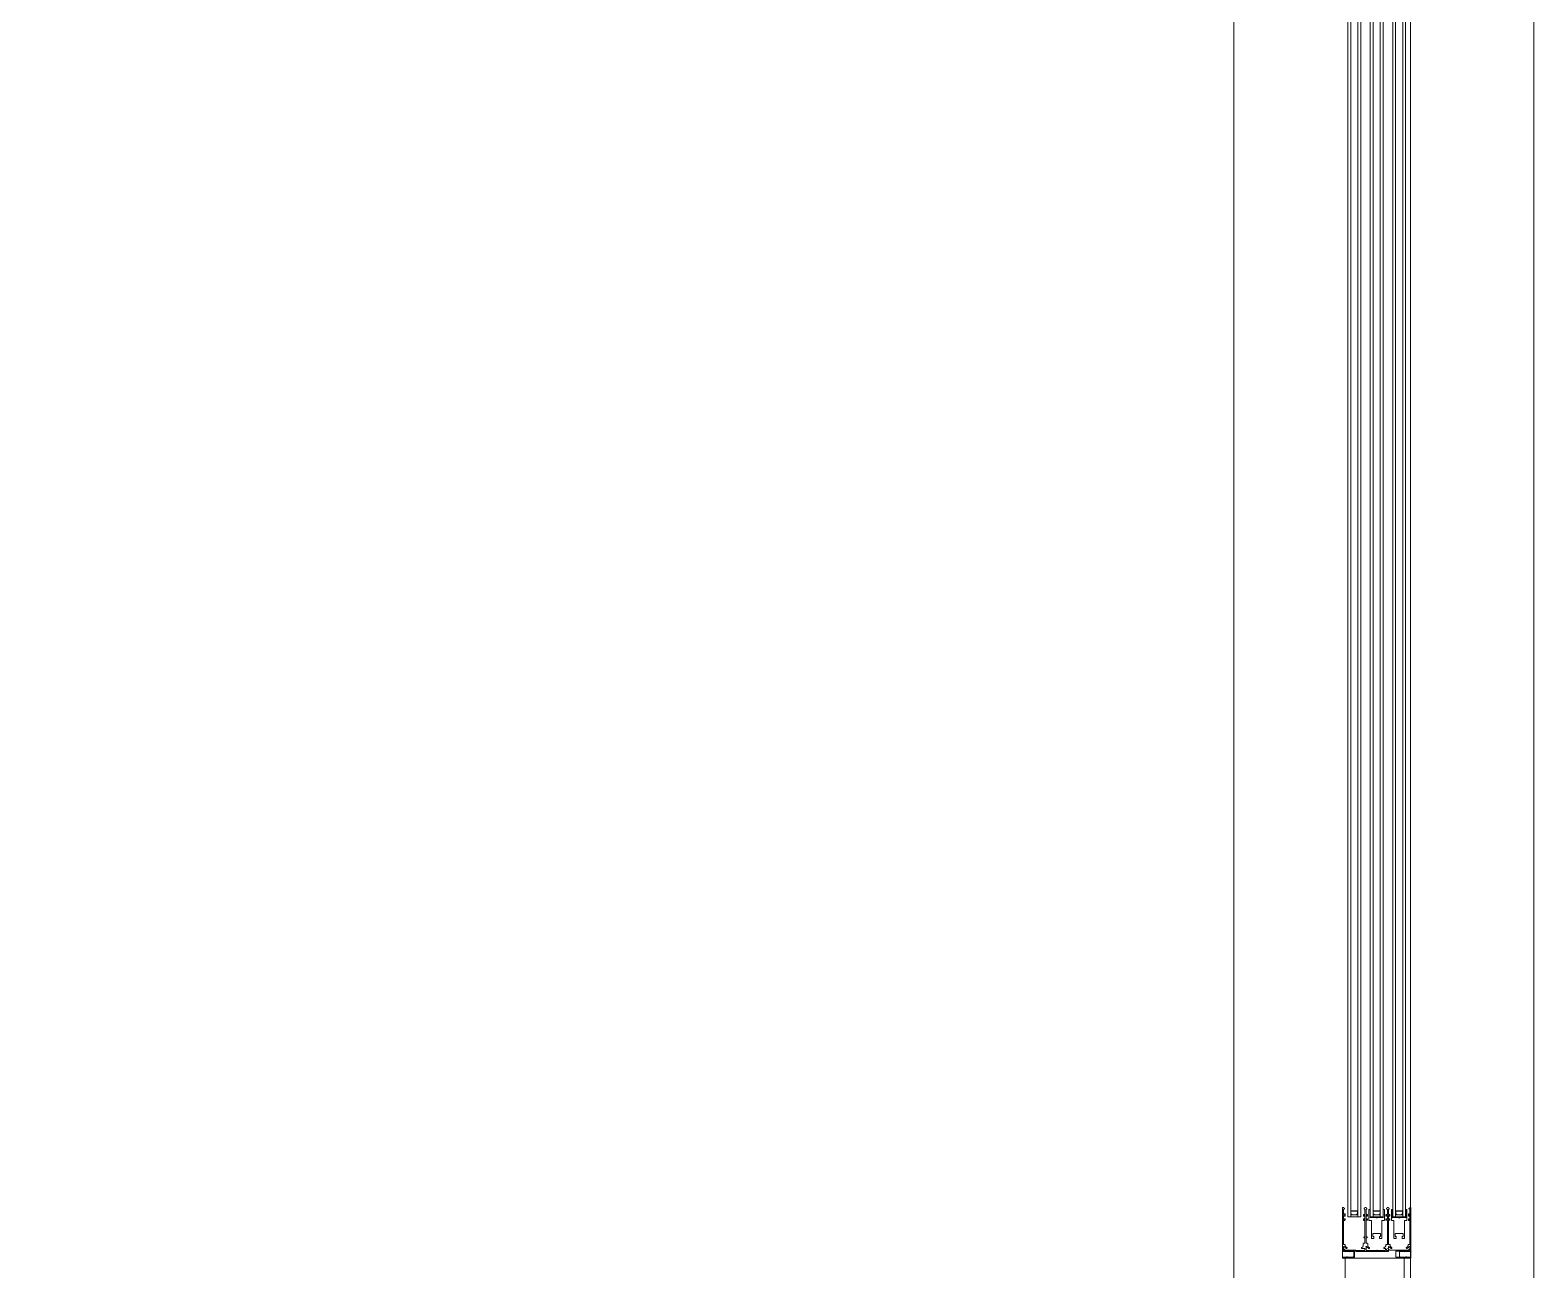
# Model space of a CAD drawing. Header units: centimetres. Extents: x 394264 to 551709, y 50011 to 59011.
# Drawn here: x 518362.9 to 518618.5, y 54344.9 to 54555.7 of the extents above; entities that cross this region are included whole.
import ezdxf
from ezdxf.enums import TextEntityAlignment as Align

# ---------------------------------------------------------------- set-up
doc = ezdxf.new("R2010")
doc.units = ezdxf.units.CM
doc.linetypes.add('DASHDOT', pattern=[25.4, 12.7, -6.35, 0, -6.35])
doc.layers.get('0').update_dxf_attribs({"lineweight": 9})
for name, color, linetype, lineweight in [('0-KRCN-MİMARİ-220526', 8, 'Continuous', 9), ('A_Aks', 30, 'DASHDOT', 9), ('A_Pencere Doğrama-Ex', 140, 'Continuous', 15), ('G_0.09', 254, 'Continuous', 9), ('M00_Mahal_No$0$MH_Alan', 51, 'Continuous', 9), ('PN_Aluminyum', 150, 'Continuous', 15)]:
    doc.layers.add(name, color=color, linetype=linetype, lineweight=lineweight)
doc.styles.add('M00_Mahal_No$0$Kalin01', font='swissk.ttf')
doc.styles.add('M00_Mahal_No$0$Normal', font='swiss.ttf')
doc.styles.add('MAHAL', font='swissc.ttf')

# ---------------------------------------------------------------- blocks, each defined once
blk = doc.blocks.new('1_etap')
at = {"color": 8}
for p, q in [((1428.46, 2036.08), (1428.46, 2027.72)), ((1428.65, 2036.1), (1428.49, 2036.1)), ((1428.64, 2035.78), (1428.78, 2035.91)), ((1428.64, 2034.93), (1428.64, 2035.78)), ((1428.64, 2034.09), (1428.64, 2034.76)), ((1428.78, 2035.99), (1428.67, 2036.09)), ((1428.74, 2034.91), (1428.67, 2034.91)), ((1428.67, 2034.79), (1428.74, 2034.79)), ((1428.77, 2035.03), (1428.77, 2034.93)), ((1428.77, 2034.76), (1428.77, 2034.66)), ((1428.84, 2035.06), (1428.79, 2035.06)), ((1428.79, 2034.63), (1428.84, 2034.63)), ((1428.89, 2034.68), (1428.89, 2035.01)), ((1432.03, 2034.68), (1432.03, 2034.91)), ((1432.03, 2034.91), (1432.25, 2034.91)), ((1432.13, 2034.63), (1432.08, 2034.63)), ((1432.14, 2035.99), (1432.25, 2036.09)), ((1432.28, 2035.78), (1432.14, 2035.91)), ((1432.15, 2034.76), (1432.15, 2034.66)), ((1432.25, 2034.79), (1432.18, 2034.79)), ((1432.27, 2036.1), (1432.46, 2036.1)), ((1432.28, 2034.93), (1432.28, 2035.78)), ((1432.28, 2034.09), (1432.28, 2034.76)), ((1432.59, 2035.91), (1432.46, 2035.78)), ((1432.46, 2034.93), (1432.46, 2035.78)), ((1432.46, 2034.09), (1432.46, 2034.76)), ((1432.48, 2036.09), (1432.59, 2035.99)), ((1432.7, 2034.91), (1432.48, 2034.91)), ((1432.48, 2034.79), (1432.56, 2034.79)), ((1432.58, 2034.76), (1432.58, 2034.66)), ((1432.61, 2034.64), (1432.65, 2034.64)), ((1432.7, 2034.69), (1432.7, 2034.91)), ((1432.95, 2033.95), (1432.95, 2035.75)), ((1433, 2035.8), (1433.13, 2035.8)), ((1433.16, 2035.77), (1433.16, 2034.44)), ((1435.39, 2034.44), (1435.39, 2035.77)), ((1435.42, 2035.8), (1435.54, 2035.8)), ((1435.59, 2035.75), (1435.59, 2033.95)), ((1436.06, 2034.91), (1435.84, 2034.91)), ((1435.84, 2034.91), (1435.84, 2034.69)), ((1435.89, 2034.64), (1435.94, 2034.64)), ((1435.95, 2035.99), (1436.06, 2036.09)), ((1436.09, 2035.78), (1435.95, 2035.91)), ((1435.96, 2034.66), (1435.96, 2034.76)), ((1435.99, 2034.79), (1436.06, 2034.79)), ((1436.08, 2036.1), (1436.28, 2036.1)), ((1436.09, 2035.78), (1436.09, 2034.93)), ((1436.09, 2034.76), (1436.09, 2034.09)), ((1436.41, 2035.91), (1436.27, 2035.78)), ((1436.27, 2035.78), (1436.27, 2034.93)), ((1436.27, 2034.76), (1436.27, 2034.09)), ((1436.29, 2034.91), (1436.51, 2034.91)), ((1436.37, 2034.79), (1436.29, 2034.79)), ((1436.3, 2036.09), (1436.41, 2035.99)), ((1436.39, 2034.66), (1436.39, 2034.76)), ((1436.46, 2034.64), (1436.42, 2034.64)), ((1436.51, 2034.91), (1436.51, 2034.69)), ((1436.77, 2033.95), (1436.77, 2035.75)), ((1436.82, 2035.8), (1436.94, 2035.8)), ((1436.97, 2035.77), (1436.97, 2034.44)), ((1439.2, 2034.44), (1439.2, 2035.77)), ((1439.23, 2035.8), (1439.35, 2035.8)), ((1439.4, 2035.75), (1439.4, 2033.95)), ((1439.66, 2034.68), (1439.66, 2035.01)), ((1439.71, 2035.06), (1439.75, 2035.06)), ((1439.75, 2034.63), (1439.71, 2034.63)), ((1439.77, 2035.99), (1439.88, 2036.09)), ((1439.9, 2035.78), (1439.77, 2035.91)), ((1439.78, 2035.03), (1439.78, 2034.93)), ((1439.78, 2034.76), (1439.78, 2034.66)), ((1439.8, 2034.91), (1439.88, 2034.91)), ((1439.88, 2034.79), (1439.8, 2034.79)), ((1439.9, 2036.1), (1440.06, 2036.1)), ((1439.9, 2034.93), (1439.9, 2035.78)), ((1439.9, 2034.09), (1439.9, 2034.76)), ((1440.08, 2036.08), (1440.08, 2027.72)), ((1428.64, 2029.86), (1428.64, 2033.92)), ((1428.74, 2034.06), (1428.67, 2034.06)), ((1428.67, 2033.94), (1428.84, 2033.94)), ((1428.77, 2034.19), (1428.77, 2034.09)), ((1428.84, 2034.21), (1428.79, 2034.21)), ((1428.89, 2033.99), (1428.89, 2034.16)), ((1432.03, 2033.99), (1432.03, 2034.16)), ((1432.08, 2034.21), (1432.13, 2034.21)), ((1432.25, 2033.94), (1432.08, 2033.94)), ((1432.15, 2034.19), (1432.15, 2034.09)), ((1432.18, 2034.06), (1432.25, 2034.06)), ((1432.28, 2031.13), (1432.28, 2033.92)), ((1432.46, 2031.14), (1432.46, 2033.92)), ((1432.56, 2034.07), (1432.48, 2034.07)), ((1432.48, 2033.95), (1432.65, 2033.95)), ((1432.58, 2034.19), (1432.58, 2034.09)), ((1432.65, 2034.22), (1432.61, 2034.22)), ((1432.7, 2034), (1432.7, 2034.17)), ((1433.38, 2033.9), (1433, 2033.9)), ((1433.18, 2034.4), (1434.18, 2034.4)), ((1433.38, 2030.92), (1433.38, 2033.9)), ((1434.2, 2034.38), (1434.2, 2034.36)), ((1434.22, 2034.34), (1434.33, 2034.34)), ((1434.35, 2034.36), (1434.35, 2034.38)), ((1434.37, 2034.4), (1435.36, 2034.4)), ((1435.54, 2033.9), (1435.16, 2033.9)), ((1435.16, 2033.9), (1435.16, 2030.92)), ((1435.84, 2034.17), (1435.84, 2034)), ((1435.94, 2034.22), (1435.89, 2034.22)), ((1435.89, 2033.95), (1436.06, 2033.95)), ((1435.96, 2034.09), (1435.96, 2034.19)), ((1436.06, 2034.07), (1435.99, 2034.07)), ((1436.09, 2033.92), (1436.09, 2029.86)), ((1436.27, 2033.92), (1436.27, 2029.86)), ((1436.29, 2034.07), (1436.37, 2034.07)), ((1436.46, 2033.95), (1436.29, 2033.95)), ((1436.39, 2034.09), (1436.39, 2034.19)), ((1436.42, 2034.22), (1436.46, 2034.22)), ((1436.51, 2034.17), (1436.51, 2034)), ((1437.2, 2033.9), (1436.82, 2033.9)), ((1437, 2034.4), (1437.99, 2034.4)), ((1437.2, 2030.92), (1437.2, 2033.9)), ((1438.01, 2034.38), (1438.01, 2034.36)), ((1438.03, 2034.34), (1438.14, 2034.34)), ((1438.16, 2034.36), (1438.16, 2034.38)), ((1438.18, 2034.4), (1439.17, 2034.4)), ((1439.35, 2033.9), (1438.98, 2033.9)), ((1438.98, 2033.9), (1438.98, 2030.92)), ((1439.66, 2033.99), (1439.66, 2034.16)), ((1439.71, 2034.21), (1439.75, 2034.21)), ((1439.88, 2033.94), (1439.71, 2033.94)), ((1439.78, 2034.19), (1439.78, 2034.09)), ((1439.8, 2034.06), (1439.88, 2034.06)), ((1439.9, 2029.86), (1439.9, 2033.92)), ((1428.64, 2028.68), (1428.64, 2029.46)), ((1428.87, 2029.83), (1428.67, 2029.83)), ((1428.67, 2029.48), (1428.76, 2029.48)), ((1428.92, 2029.79), (1428.89, 2029.83)), ((1428.93, 2029.63), (1428.93, 2029.77)), ((1431.99, 2029.99), (1432.03, 2030.03)), ((1431.99, 2029.63), (1431.99, 2029.98)), ((1432.05, 2030.04), (1432.25, 2030.04)), ((1432.08, 2030.98), (1432.08, 2031.08)), ((1432.1, 2031.11), (1432.25, 2031.11)), ((1432.25, 2030.96), (1432.1, 2030.96)), ((1432.28, 2030.06), (1432.28, 2030.93)), ((1432.46, 2030.06), (1432.46, 2030.94)), ((1432.46, 2028.87), (1432.46, 2029.46)), ((1432.63, 2031.11), (1432.48, 2031.11)), ((1432.48, 2030.96), (1432.63, 2030.96)), ((1432.69, 2030.04), (1432.48, 2030.04)), ((1432.48, 2029.48), (1432.57, 2029.48)), ((1432.66, 2030.99), (1432.66, 2031.09)), ((1432.74, 2029.99), (1432.7, 2030.03)), ((1432.75, 2029.63), (1432.75, 2029.98)), ((1433.76, 2030.85), (1433.45, 2030.85)), ((1434.94, 2031.72), (1433.6, 2031.72)), ((1433.6, 2031.72), (1433.6, 2031.24)), ((1433.63, 2031.21), (1433.76, 2031.22)), ((1433.78, 2031.19), (1433.78, 2030.88)), ((1434.76, 2030.88), (1434.76, 2031.19)), ((1434.79, 2031.22), (1434.92, 2031.21)), ((1435.09, 2030.85), (1434.79, 2030.85)), ((1434.94, 2031.53), (1434.94, 2031.72)), ((1434.97, 2031.47), (1434.94, 2031.52)), ((1434.94, 2031.42), (1434.97, 2031.47)), ((1434.94, 2031.24), (1434.94, 2031.41)), ((1435.8, 2029.78), (1435.8, 2029.63)), ((1435.84, 2029.83), (1435.81, 2029.79)), ((1436.06, 2029.84), (1435.86, 2029.84)), ((1436.27, 2029.46), (1436.27, 2029.23)), ((1436.29, 2029.84), (1436.5, 2029.84)), ((1436.39, 2029.48), (1436.29, 2029.48)), ((1436.52, 2029.83), (1436.55, 2029.79)), ((1436.56, 2029.78), (1436.56, 2029.63)), ((1437.57, 2030.85), (1437.27, 2030.85)), ((1438.76, 2031.72), (1437.42, 2031.72)), ((1437.42, 2031.72), (1437.42, 2031.24)), ((1437.44, 2031.21), (1437.57, 2031.22)), ((1437.6, 2031.19), (1437.6, 2030.88)), ((1438.58, 2030.88), (1438.58, 2031.19)), ((1438.6, 2031.22), (1438.73, 2031.21)), ((1438.91, 2030.85), (1438.6, 2030.85)), ((1438.76, 2031.53), (1438.76, 2031.72)), ((1438.79, 2031.47), (1438.76, 2031.52)), ((1438.76, 2031.42), (1438.79, 2031.47)), ((1438.76, 2031.24), (1438.76, 2031.41)), ((1439.61, 2029.63), (1439.61, 2029.77)), ((1439.62, 2029.79), (1439.66, 2029.83)), ((1439.67, 2029.83), (1439.88, 2029.83)), ((1439.88, 2029.48), (1439.79, 2029.48)), ((1439.9, 2028.68), (1439.9, 2029.46)), ((1428.46, 2027.57), (1428.46, 2027.53)), ((1428.55, 2027.67), (1428.47, 2027.59)), ((1428.49, 2027.7), (1429.14, 2027.7)), ((1428.49, 2027.5), (1430.54, 2027.5)), ((1429.18, 2027.68), (1428.57, 2027.68)), ((1428.65, 2029.04), (1428.65, 2028.79)), ((1428.66, 2028.77), (1428.74, 2028.69)), ((1429.54, 2028.66), (1428.67, 2028.66)), ((1428.78, 2029.06), (1428.68, 2029.06)), ((1428.76, 2028.68), (1429.58, 2028.68)), ((1428.8, 2028.88), (1428.8, 2029.04)), ((1429.59, 2028.86), (1428.83, 2028.86)), ((1429.07, 2029.18), (1429.18, 2029.18)), ((1429.23, 2029.23), (1429.23, 2029.28)), ((1430.48, 2027.68), (1429.3, 2027.68)), ((1429.34, 2027.7), (1430.22, 2027.7)), ((1429.64, 2028.84), (1429.6, 2028.86)), ((1429.68, 2028.86), (1429.64, 2028.84)), ((1430.68, 2028.86), (1429.69, 2028.86)), ((1429.7, 2028.68), (1430.48, 2028.68)), ((1430.22, 2028.66), (1429.74, 2028.66)), ((1430.38, 2028.57), (1430.23, 2028.66)), ((1430.23, 2027.7), (1430.38, 2027.79)), ((1430.4, 2027.81), (1430.4, 2028.55)), ((1430.5, 2028.65), (1430.5, 2027.7)), ((1430.55, 2027.5), (1430.59, 2027.52)), ((1430.62, 2027.52), (1430.66, 2027.5)), ((1430.67, 2027.5), (1433.34, 2027.5)), ((1430.7, 2028.68), (1430.7, 2028.84)), ((1430.73, 2028.76), (1430.73, 2028.81)), ((1436.24, 2028.66), (1430.73, 2028.66)), ((1430.76, 2028.84), (1431.18, 2028.84)), ((1436.06, 2028.66), (1430.83, 2028.66)), ((1431.19, 2028.84), (1431.24, 2028.81)), ((1431.24, 2028.81), (1431.28, 2028.84)), ((1431.29, 2028.84), (1432.25, 2028.84)), ((1431.69, 2029.23), (1431.69, 2029.29)), ((1432.25, 2029.18), (1431.74, 2029.18)), ((1432.28, 2028.86), (1432.28, 2029.16)), ((1434.22, 2028.84), (1432.48, 2028.84)), ((1432.89, 2029.18), (1433, 2029.18)), ((1433.05, 2029.23), (1433.05, 2029.29)), ((1433.35, 2027.5), (1433.39, 2027.52)), ((1433.41, 2027.52), (1433.45, 2027.5)), ((1433.46, 2027.5), (1435.07, 2027.5)), ((1434.27, 2028.82), (1434.23, 2028.84)), ((1434.31, 2028.84), (1434.27, 2028.82)), ((1435.76, 2028.84), (1434.33, 2028.84)), ((1435.08, 2027.5), (1435.12, 2027.52)), ((1435.14, 2027.52), (1435.18, 2027.5)), ((1435.19, 2027.5), (1436.87, 2027.5)), ((1435.5, 2029.29), (1435.5, 2029.23)), ((1435.55, 2029.18), (1435.76, 2029.18)), ((1435.79, 2029.16), (1435.79, 2028.87)), ((1435.94, 2029.03), (1435.94, 2028.84)), ((1435.94, 2028.84), (1435.94, 2028.84)), ((1436.2, 2029.14), (1435.96, 2029.05)), ((1435.97, 2028.81), (1436.03, 2028.81)), ((1436.06, 2028.81), (1436.15, 2028.84)), ((1436.19, 2028.69), (1436.12, 2028.67)), ((1436.26, 2029.02), (1436.26, 2028.68)), ((1436.29, 2029.02), (1436.26, 2029.02)), ((1438.57, 2028.86), (1436.46, 2028.86)), ((1436.81, 2029.18), (1436.7, 2029.18)), ((1436.86, 2029.29), (1436.86, 2029.23)), ((1436.88, 2027.5), (1436.92, 2027.52)), ((1436.94, 2027.52), (1436.98, 2027.5)), ((1436.99, 2027.5), (1440.06, 2027.5)), ((1437.53, 2027.7), (1437.53, 2028.65)), ((1437.56, 2028.68), (1438.84, 2028.68)), ((1439.24, 2027.68), (1437.56, 2027.68)), ((1438.15, 2027.81), (1438.15, 2028.55)), ((1438.16, 2028.57), (1438.32, 2028.66)), ((1438.32, 2027.7), (1438.16, 2027.79)), ((1438.33, 2028.66), (1438.81, 2028.66)), ((1439.21, 2027.7), (1438.33, 2027.7)), ((1438.63, 2028.84), (1438.59, 2028.86)), ((1438.67, 2028.86), (1438.63, 2028.84)), ((1439.72, 2028.86), (1438.68, 2028.86)), ((1438.96, 2028.68), (1439.78, 2028.68)), ((1439, 2028.66), (1439.88, 2028.66)), ((1439.31, 2029.23), (1439.31, 2029.28)), ((1439.47, 2029.18), (1439.36, 2029.18)), ((1439.97, 2027.68), (1439.36, 2027.68)), ((1440.06, 2027.7), (1439.4, 2027.7)), ((1439.74, 2029.04), (1439.74, 2028.88)), ((1439.87, 2029.06), (1439.77, 2029.06)), ((1439.8, 2028.69), (1439.89, 2028.77)), ((1439.89, 2028.79), (1439.89, 2029.04)), ((1440.08, 2027.59), (1439.99, 2027.67)), ((1440.08, 2027.53), (1440.08, 2027.57))]:
    blk.add_line(p, q, dxfattribs=at)
for points in [[(1429.86, 2034.55), (1429.86, 2403.13), (1429.36, 2403.13), (1429.36, 2034.55)], [(1431.56, 2034.55), (1431.56, 2403.13), (1431.06, 2403.13), (1431.06, 2034.55)], [(1433.67, 2034.55), (1433.67, 2403.13), (1433.17, 2403.13), (1433.17, 2034.55)], [(1435.37, 2034.55), (1435.37, 2403.13), (1434.87, 2403.13), (1434.87, 2034.55)], [(1437.49, 2034.55), (1437.49, 2403.13), (1436.99, 2403.13), (1436.99, 2034.55)], [(1439.19, 2034.55), (1439.19, 2403.13), (1438.69, 2403.13), (1438.69, 2034.55)], [(1431.06, 2035.05), (1430.76, 2034.85), (1430.16, 2034.85), (1429.86, 2035.05), (1429.86, 2035.55), (1431.06, 2035.55)], [(1429.86, 2034.55), (1429.86, 2034.85), (1431.06, 2034.85), (1431.06, 2034.55)], [(1431.03, 2035.07), (1430.75, 2034.88), (1430.17, 2034.88), (1429.89, 2035.07), (1429.89, 2035.52), (1431.03, 2035.52)], [(1434.87, 2035.05), (1434.57, 2034.85), (1433.97, 2034.85), (1433.67, 2035.05), (1433.67, 2035.55), (1434.87, 2035.55)], [(1433.67, 2034.55), (1433.67, 2034.85), (1434.87, 2034.85), (1434.87, 2034.55)], [(1434.84, 2035.07), (1434.56, 2034.88), (1433.98, 2034.88), (1433.7, 2035.07), (1433.7, 2035.52), (1434.84, 2035.52)], [(1438.69, 2035.05), (1438.39, 2034.85), (1437.79, 2034.85), (1437.49, 2035.05), (1437.49, 2035.55), (1438.69, 2035.55)], [(1437.49, 2034.55), (1437.49, 2034.85), (1438.69, 2034.85), (1438.69, 2034.55)], [(1438.66, 2035.07), (1438.38, 2034.88), (1437.8, 2034.88), (1437.52, 2035.07), (1437.52, 2035.52), (1438.66, 2035.52)]]:
    blk.add_lwpolyline(points, close=True, dxfattribs=at)
for centre, radius, start, end in [((1428.49, 2036.08), 0.025, 90, 180), ((1428.67, 2034.93), 0.025, 180, 270), ((1428.67, 2034.76), 0.025, 90, 180), ((1428.65, 2036.08), 0.025, 45.971, 90), ((1428.74, 2034.93), 0.025, 270, 360), ((1428.74, 2034.76), 0.025, 0, 90), ((1428.79, 2035.03), 0.025, 90, 180), ((1428.79, 2034.66), 0.025, 180, 270), ((1428.74, 2035.95), 0.05, 315, 45.971), ((1428.84, 2035.01), 0.05, 0, 90), ((1428.84, 2034.68), 0.05, 270, 0), ((1432.08, 2034.68), 0.05, 180, 270), ((1432.17, 2035.95), 0.05, 134.029, 225), ((1432.13, 2034.66), 0.025, 270, 0), ((1432.18, 2034.76), 0.025, 90, 180), ((1432.27, 2036.08), 0.025, 90, 134.029), ((1432.25, 2034.93), 0.025, 270, 359.9875), ((1432.25, 2034.76), 0.025, 0, 90), ((1432.46, 2036.08), 0.025, 45.971, 90), ((1432.48, 2034.93), 0.025, 180, 270), ((1432.48, 2034.76), 0.025, 90, 180), ((1432.56, 2034.76), 0.025, 0, 90), ((1432.61, 2034.66), 0.025, 180, 270), ((1432.56, 2035.95), 0.05, 315, 45.971), ((1432.65, 2034.69), 0.05, 270, 0), ((1433, 2035.75), 0.05, 90.0013, 179.9993), ((1433.13, 2035.77), 0.03, 0, 90), ((1435.42, 2035.77), 0.03, 90, 180), ((1435.54, 2035.75), 0.05, 0, 90), ((1435.89, 2034.69), 0.05, 180, 270), ((1435.99, 2035.95), 0.05, 134.029, 225), ((1435.94, 2034.66), 0.025, 270, 0), ((1435.99, 2034.76), 0.025, 90, 180), ((1436.08, 2036.08), 0.025, 90, 134.029), ((1436.06, 2034.93), 0.025, 270, 0), ((1436.06, 2034.76), 0.025, 0, 90), ((1436.29, 2034.93), 0.025, 183.7532, 270), ((1436.29, 2034.76), 0.025, 90, 176.2469), ((1436.28, 2036.08), 0.025, 45.9709, 89.9999), ((1436.37, 2034.76), 0.025, 0, 90), ((1436.42, 2034.66), 0.025, 180, 270), ((1436.37, 2035.95), 0.05, 315, 45.971), ((1436.46, 2034.69), 0.05, 270, 0), ((1436.82, 2035.75), 0.05, 90.0013, 179.9993), ((1436.94, 2035.77), 0.03, 0, 90), ((1439.23, 2035.77), 0.03, 90, 180), ((1439.35, 2035.75), 0.05, 0, 90), ((1439.71, 2035.01), 0.05, 90, 180), ((1439.71, 2034.68), 0.05, 180, 270), ((1439.8, 2035.95), 0.05, 134.029, 225), ((1439.75, 2035.03), 0.025, 360, 90), ((1439.75, 2034.66), 0.025, 270, 0), ((1439.8, 2034.93), 0.025, 180, 270), ((1439.8, 2034.76), 0.025, 90, 180), ((1439.9, 2036.08), 0.025, 90, 134.029), ((1439.88, 2034.93), 0.025, 270, 360), ((1439.88, 2034.76), 0.025, 360, 90), ((1440.06, 2036.08), 0.025, 0, 90), ((1428.67, 2034.09), 0.025, 180, 270), ((1428.67, 2033.92), 0.025, 90, 180), ((1428.74, 2034.09), 0.025, 270, 0), ((1428.79, 2034.19), 0.025, 90, 180), ((1428.84, 2034.16), 0.05, 360, 90), ((1428.84, 2033.99), 0.05, 270, 0), ((1432.08, 2034.16), 0.05, 90, 180), ((1432.08, 2033.99), 0.05, 180, 270), ((1432.13, 2034.19), 0.025, 0, 90), ((1432.18, 2034.09), 0.025, 180, 270), ((1432.25, 2034.09), 0.025, 270, 0), ((1432.25, 2033.92), 0.025, 0, 90), ((1432.48, 2034.09), 0.025, 180, 270), ((1432.48, 2033.92), 0.025, 90, 180), ((1432.56, 2034.09), 0.025, 270, 0), ((1432.61, 2034.19), 0.025, 90, 180), ((1432.65, 2034.17), 0.05, 0, 90), ((1432.65, 2034), 0.05, 270, 0), ((1433, 2033.95), 0.05, 180, 270), ((1433.16, 2034.41), 0.0195, 127.9912, 307.9912), ((1433.14, 2034.44), 0.02, 320.3363, 0), ((1433.18, 2034.38), 0.02, 90, 115.646), ((1434.18, 2034.38), 0.02, 0, 90), ((1434.22, 2034.36), 0.02, 180, 270), ((1434.33, 2034.36), 0.02, 270, 0), ((1434.37, 2034.38), 0.02, 90, 180), ((1435.36, 2034.38), 0.02, 64.354, 90), ((1435.38, 2034.41), 0.0195, 232.0088, 52.0088), ((1435.41, 2034.44), 0.02, 180, 219.6637), ((1435.54, 2033.95), 0.05, 270, 0), ((1435.89, 2034.17), 0.05, 90, 180), ((1435.89, 2034), 0.05, 180, 270), ((1435.94, 2034.19), 0.025, 0, 90), ((1435.99, 2034.09), 0.025, 180, 270), ((1436.06, 2034.09), 0.025, 270, 0), ((1436.06, 2033.92), 0.025, 0, 90), ((1436.29, 2034.09), 0.025, 183.7531, 270), ((1436.29, 2033.92), 0.025, 90, 176.2469), ((1436.37, 2034.09), 0.025, 270, 0), ((1436.42, 2034.19), 0.025, 90, 180), ((1436.46, 2034.17), 0.05, 0, 90), ((1436.46, 2034), 0.05, 270, 0), ((1436.82, 2033.95), 0.05, 180, 270), ((1436.98, 2034.41), 0.0195, 127.9912, 307.9912), ((1436.95, 2034.44), 0.02, 320.3363, 0), ((1437, 2034.38), 0.02, 90, 115.646), ((1437.99, 2034.38), 0.02, 0, 90), ((1438.03, 2034.36), 0.02, 180, 270), ((1438.14, 2034.36), 0.02, 270, 0), ((1438.18, 2034.38), 0.02, 90, 180), ((1439.17, 2034.38), 0.02, 64.354, 90), ((1439.19, 2034.41), 0.0195, 232.0088, 52.0088), ((1439.22, 2034.44), 0.02, 180, 219.6637), ((1439.35, 2033.95), 0.05, 270, 0), ((1439.71, 2034.16), 0.05, 90, 180), ((1439.71, 2033.99), 0.05, 180, 270), ((1439.75, 2034.19), 0.025, 0, 90), ((1439.8, 2034.09), 0.025, 180, 270), ((1439.88, 2034.09), 0.025, 270, 0), ((1439.88, 2033.92), 0.025, 0, 90), ((1428.67, 2029.86), 0.025, 180, 270), ((1428.67, 2029.46), 0.025, 90, 179.9922), ((1428.76, 2029.46), 0.025, 20.2755, 90), ((1429.23, 2029.63), 0.48, 200.2755, 248.4711), ((1428.87, 2029.81), 0.025, 45, 90), ((1428.91, 2029.77), 0.025, 0, 45), ((1429.23, 2029.63), 0.3, 180, 261.7868), ((1431.74, 2029.29), 0.05, 98.2132, 180), ((1431.69, 2029.63), 0.3, 278.2132, 0), ((1432.01, 2029.98), 0.025, 135, 180), ((1432.05, 2030.01), 0.025, 90, 135), ((1432.1, 2031.08), 0.025, 90, 180), ((1432.1, 2030.98), 0.025, 180, 270), ((1432.25, 2031.13), 0.025, 270, 0), ((1432.25, 2030.93), 0.025, 0, 90), ((1432.25, 2030.06), 0.025, 270, 0), ((1432.48, 2031.14), 0.025, 180, 270), ((1432.48, 2030.94), 0.025, 90, 180), ((1432.48, 2030.06), 0.025, 180, 270), ((1432.48, 2029.46), 0.025, 90, 179.9923), ((1432.57, 2029.46), 0.025, 20.2755, 90), ((1433.05, 2029.63), 0.48, 200.2755, 248.4711), ((1432.63, 2031.09), 0.025, 0, 90), ((1432.63, 2030.99), 0.025, 270, 0), ((1432.69, 2030.01), 0.025, 45, 90), ((1432.72, 2029.98), 0.025, 360, 45), ((1433.05, 2029.63), 0.3, 180, 261.7868), ((1433, 2029.29), 0.05, 360, 81.7868), ((1433.45, 2030.92), 0.07, 180, 270), ((1433.63, 2031.24), 0.025, 180, 273), ((1433.76, 2031.19), 0.025, 0, 93), ((1433.76, 2030.88), 0.025, 270, 0), ((1434.79, 2031.19), 0.025, 87, 180), ((1434.79, 2030.88), 0.025, 180, 270), ((1434.92, 2031.24), 0.025, 267, 0), ((1434.97, 2031.53), 0.025, 180, 209), ((1434.97, 2031.41), 0.025, 151, 180), ((1435.09, 2030.92), 0.07, 270, 0), ((1435.55, 2029.29), 0.05, 98.2132, 180), ((1435.5, 2029.63), 0.3, 278.2132, 0), ((1435.82, 2029.78), 0.025, 135, 180), ((1435.86, 2029.81), 0.025, 90, 135), ((1436.06, 2029.86), 0.025, 270, 0), ((1436.29, 2029.86), 0.025, 180, 270), ((1436.29, 2029.46), 0.025, 90.0323, 180.0323), ((1436.39, 2029.46), 0.025, 20.3078, 90.0323), ((1436.86, 2029.63), 0.48, 200.3078, 248.5034), ((1436.5, 2029.81), 0.025, 45, 90), ((1436.53, 2029.78), 0.025, 360, 45), ((1436.86, 2029.63), 0.3, 180, 240.3036), ((1436.86, 2029.63), 0.3, 240.4135, 261.8191), ((1436.81, 2029.29), 0.05, 0.0323, 81.8191), ((1437.27, 2030.92), 0.07, 180, 270), ((1437.44, 2031.24), 0.025, 180, 273), ((1437.57, 2031.19), 0.025, 0, 93), ((1437.57, 2030.88), 0.025, 270, 0), ((1438.6, 2031.19), 0.025, 87, 180), ((1438.6, 2030.88), 0.025, 180, 270), ((1438.73, 2031.24), 0.025, 267, 0), ((1438.78, 2031.53), 0.025, 180, 209), ((1438.78, 2031.41), 0.025, 151, 180), ((1438.91, 2030.92), 0.07, 270, 0), ((1439.31, 2029.63), 0.3, 278.2132, 0), ((1439.31, 2029.63), 0.48, 291.5289, 339.7245), ((1439.64, 2029.77), 0.025, 135, 180), ((1439.67, 2029.81), 0.025, 90, 135), ((1439.79, 2029.46), 0.025, 90, 159.7245), ((1439.88, 2029.86), 0.025, 270, 0), ((1439.88, 2029.46), 0.025, 0.0078, 90), ((1428.49, 2027.72), 0.025, 180, 270), ((1428.49, 2027.57), 0.025, 135, 180), ((1428.49, 2027.53), 0.025, 180, 270), ((1428.57, 2027.65), 0.025, 90, 135), ((1428.67, 2028.68), 0.025, 180, 270), ((1428.68, 2029.04), 0.025, 90, 180), ((1428.68, 2028.79), 0.025, 180, 225), ((1428.76, 2028.7), 0.025, 225, 270), ((1428.78, 2029.04), 0.025, 0, 90), ((1428.83, 2028.88), 0.025, 180, 270), ((1429.07, 2029.23), 0.05, 248.4711, 270), ((1429.14, 2027.75), 0.05, 270, 324.3147), ((1429.18, 2029.23), 0.05, 270, 0), ((1429.24, 2027.68), 0.07, 35.6853, 144.3147), ((1429.18, 2027.7), 0.025, 270, 337.3801), ((1429.18, 2029.28), 0.05, 360, 81.7868), ((1429.24, 2027.68), 0.04, 22.6199, 157.3801), ((1429.3, 2027.7), 0.025, 202.6199, 270), ((1429.34, 2027.75), 0.05, 215.6853, 270), ((1429.54, 2028.61), 0.05, 35.6853, 90), ((1429.58, 2028.65), 0.025, 22.6199, 90), ((1429.64, 2028.68), 0.07, 215.6853, 324.3147), ((1429.59, 2028.84), 0.025, 61.9906, 90), ((1429.64, 2028.68), 0.04, 202.6199, 337.3801), ((1429.69, 2028.84), 0.025, 90, 118.0094), ((1429.7, 2028.65), 0.025, 90, 157.3801), ((1429.74, 2028.61), 0.05, 90, 144.3147), ((1430.22, 2028.63), 0.025, 60, 90), ((1430.22, 2027.72), 0.025, 270, 300), ((1430.37, 2028.55), 0.025, 0, 60), ((1430.37, 2027.81), 0.025, 300, 0), ((1430.48, 2028.65), 0.025, 0, 90), ((1430.48, 2027.7), 0.025, 270, 0), ((1430.54, 2027.53), 0.025, 270, 298), ((1430.6, 2027.5), 0.025, 62, 118), ((1430.67, 2027.53), 0.025, 242, 270), ((1430.68, 2028.84), 0.025, 0, 90), ((1430.73, 2028.68), 0.025, 180, 270), ((1430.76, 2028.81), 0.025, 90, 180), ((1430.83, 2028.76), 0.1, 180, 270), ((1431.18, 2028.81), 0.025, 62, 90), ((1431.29, 2028.81), 0.025, 90, 118), ((1431.74, 2029.23), 0.05, 180, 270), ((1432.25, 2029.16), 0.025, 0, 90), ((1432.25, 2028.86), 0.025, 270, 0), ((1432.48, 2028.87), 0.025, 179.9923, 270), ((1432.89, 2029.23), 0.05, 248.4711, 270), ((1433, 2029.23), 0.05, 270, 360), ((1433.34, 2027.53), 0.025, 270, 298), ((1433.4, 2027.5), 0.025, 62, 118), ((1433.46, 2027.53), 0.025, 242, 270), ((1434.22, 2028.82), 0.025, 62, 90), ((1434.33, 2028.82), 0.025, 90, 118), ((1435.07, 2027.53), 0.025, 270, 298), ((1435.13, 2027.5), 0.025, 62, 118), ((1435.19, 2027.53), 0.025, 242, 270), ((1435.55, 2029.23), 0.05, 180, 270), ((1435.76, 2029.16), 0.025, 0, 90), ((1435.76, 2028.87), 0.025, 270, 0), ((1435.97, 2029.03), 0.025, 110.0323, 180.0323), ((1435.97, 2028.84), 0.025, 180.0323, 270.0323), ((1436.03, 2028.91), 0.1, 270.0323, 286.2382), ((1436.06, 2028.86), 0.2, 270, 286.2382), ((1436.17, 2028.77), 0.0788, 286.2382, 106.2382), ((1436.17, 2029.23), 0.1, 290.0323, 0.0323), ((1436.24, 2028.68), 0.025, 270, 0), ((1436.29, 2028.87), 0.15, 4.9171, 90), ((1436.46, 2028.88), 0.025, 184.9171, 270), ((1436.7, 2029.23), 0.05, 248.5034, 270.0323), ((1436.81, 2029.23), 0.05, 270.0323, 0.0323), ((1436.87, 2027.53), 0.025, 270, 298), ((1436.93, 2027.5), 0.025, 62, 118), ((1436.99, 2027.53), 0.025, 242, 270), ((1437.56, 2028.65), 0.025, 90, 180), ((1437.56, 2027.7), 0.025, 180, 270), ((1438.17, 2028.55), 0.025, 120, 180), ((1438.17, 2027.81), 0.025, 180, 240), ((1438.33, 2028.63), 0.025, 90, 120), ((1438.33, 2027.72), 0.025, 240, 270), ((1438.57, 2028.84), 0.025, 61.9906, 90), ((1438.68, 2028.84), 0.025, 90, 118.0094), ((1438.81, 2028.61), 0.05, 35.6853, 90), ((1438.84, 2028.65), 0.025, 22.6199, 90), ((1438.9, 2028.68), 0.07, 215.6853, 324.3147), ((1438.9, 2028.68), 0.04, 202.6199, 337.3801), ((1438.96, 2028.65), 0.025, 90, 157.3801), ((1439, 2028.61), 0.05, 90, 144.3147), ((1439.21, 2027.75), 0.05, 270, 324.3147), ((1439.24, 2027.7), 0.025, 270, 337.3801), ((1439.3, 2027.68), 0.07, 35.6853, 144.3147), ((1439.3, 2027.68), 0.04, 22.6199, 157.3801), ((1439.36, 2029.28), 0.05, 98.2132, 180), ((1439.36, 2029.23), 0.05, 180, 270), ((1439.36, 2027.7), 0.025, 202.6199, 270), ((1439.4, 2027.75), 0.05, 215.6853, 270), ((1439.47, 2029.23), 0.05, 270, 291.5289), ((1439.72, 2028.88), 0.025, 270, 0), ((1439.77, 2029.04), 0.025, 90, 180), ((1439.78, 2028.7), 0.025, 270, 315), ((1439.87, 2029.04), 0.025, 0, 90), ((1439.88, 2028.68), 0.025, 270, 0), ((1439.87, 2028.79), 0.025, 315, 0), ((1439.97, 2027.65), 0.025, 45, 90), ((1440.06, 2027.72), 0.025, 270, 0), ((1440.06, 2027.53), 0.025, 270, 0), ((1440.06, 2027.57), 0.025, 0, 45)]:
    blk.add_arc(centre, radius, start, end, dxfattribs=at)
at = {"layer": 'A_Aks', "color": 8, "ltscale": 100}
blk.add_line((1410, -588.11), (1410, 5066.95), dxfattribs=at)
blk.add_line((1410, -588.11), (1410, 5066.95), dxfattribs=at)
at = {"layer": 'G_0.09', "color": 8}
blk.add_line((1461, 3259.49), (1461, 90.54), dxfattribs=at)
at = {"layer": 'PN_Aluminyum', "color": 8}
blk.add_lwpolyline([(1438.92, 2022.5), (1438.92, 2027.5), (1428.92, 2027.5), (1428.92, 2022.5)], close=True, dxfattribs=at)
at = {"color": 8, "linetype": 'ByBlock', "lineweight": -2}
for tag, height, style, p in [('MAHALNO', 15.68, 'M00_Mahal_No$0$Kalin01', (-1403.52, 5183, -22.72)), ('MAHALADI', 25.09, 'M00_Mahal_No$0$Normal', (-1403.52, 5151.64, -22.72)), ('MAHALNO', 9.8, 'M00_Mahal_No$0$Kalin01', (-1049.84, 5038.22)), ('MAHALADI', 15.68, 'M00_Mahal_No$0$Normal', (-1049.84, 5018.62)), ('MAHALNO', 19.6, 'M00_Mahal_No$0$Kalin01', (585.19, 4515.87)), ('MAHALADI', 31.36, 'M00_Mahal_No$0$Normal', (585.19, 4476.67)), ('MAHALNO', 19.6, 'M00_Mahal_No$0$Kalin01', (543.65, 3917.94)), ('MAHALADI', 31.36, 'M00_Mahal_No$0$Normal', (543.65, 3878.74)), ('MAHALNO', 19.6, 'M00_Mahal_No$0$Kalin01', (175.42, 3438.17)), ('MAHALADI', 31.36, 'M00_Mahal_No$0$Normal', (175.42, 3398.97)), ('MAHALNO', 15.68, 'M00_Mahal_No$0$Kalin01', (662.5, 3278.68)), ('MAHALADI', 25.09, 'M00_Mahal_No$0$Normal', (662.5, 3247.32)), ('MAHALNO', 9.8, 'M00_Mahal_No$0$Kalin01', (928.42, 2524.93)), ('MAHALADI', 15.68, 'M00_Mahal_No$0$Normal', (928.42, 2505.33)), ('MAHALNO', 19.6, 'M00_Mahal_No$0$Kalin01', (683.01, 1295.87)), ('MAHALADI', 31.36, 'M00_Mahal_No$0$Normal', (683.01, 1256.67))]:
    blk.add_attdef(tag, text='', height=height, dxfattribs=dict(at, style=style)).set_placement(p, align=Align.MIDDLE_CENTER)
at = {"layer": 'A_Pencere Doğrama-Ex', "color": 8, "style": 'MAHAL'}
for p in [(163.41, 4608.46), (585.7, 4362.45), (584.07, 3781.1), (404.74, 3207.04), (477.62, 2356.77), (647.13, 1093.28), (160.83, 91.11)]:
    blk.add_attdef('KOT', p, '', height=10, dxfattribs=at)
at = {"layer": 'M00_Mahal_No$0$MH_Alan', "color": 8, "style": 'M00_Mahal_No$0$Normal'}
for height, p in [(25.09, (-1403.52, 5114.01, -22.72)), (15.68, (-1049.84, 4995.1)), (31.36, (585.19, 4429.63)), (31.36, (543.65, 3831.7)), (31.36, (175.42, 3351.93)), (25.09, (662.5, 3209.69)), (15.68, (928.42, 2481.81)), (31.36, (683.01, 1209.63))]:
    blk.add_attdef('ALAN', text='', height=height, dxfattribs=at).set_placement(p, align=Align.MIDDLE_CENTER)
blk = doc.blocks.new('A$C9e52caec')
at = {"color": 8}
blk.add_blockref('1_etap', (12530, 57), dxfattribs=at)
at = {"color": 8, "ltscale": 10}
blk.add_lwpolyline([(12564.5, 4737), (13970, 4737), (13970, 77), (12564.5, 77)], close=True, dxfattribs=at)

msp = doc.modelspace()

# ---------------------------------------------------------------- block references
at = {"layer": '0-KRCN-MİMARİ-220526', "rotation": 359.999999999997}
msp.add_blockref('A$C9e52caec', (504627.51, 52262.37, 74), dxfattribs=at)

doc.saveas('drawing.dxf')
